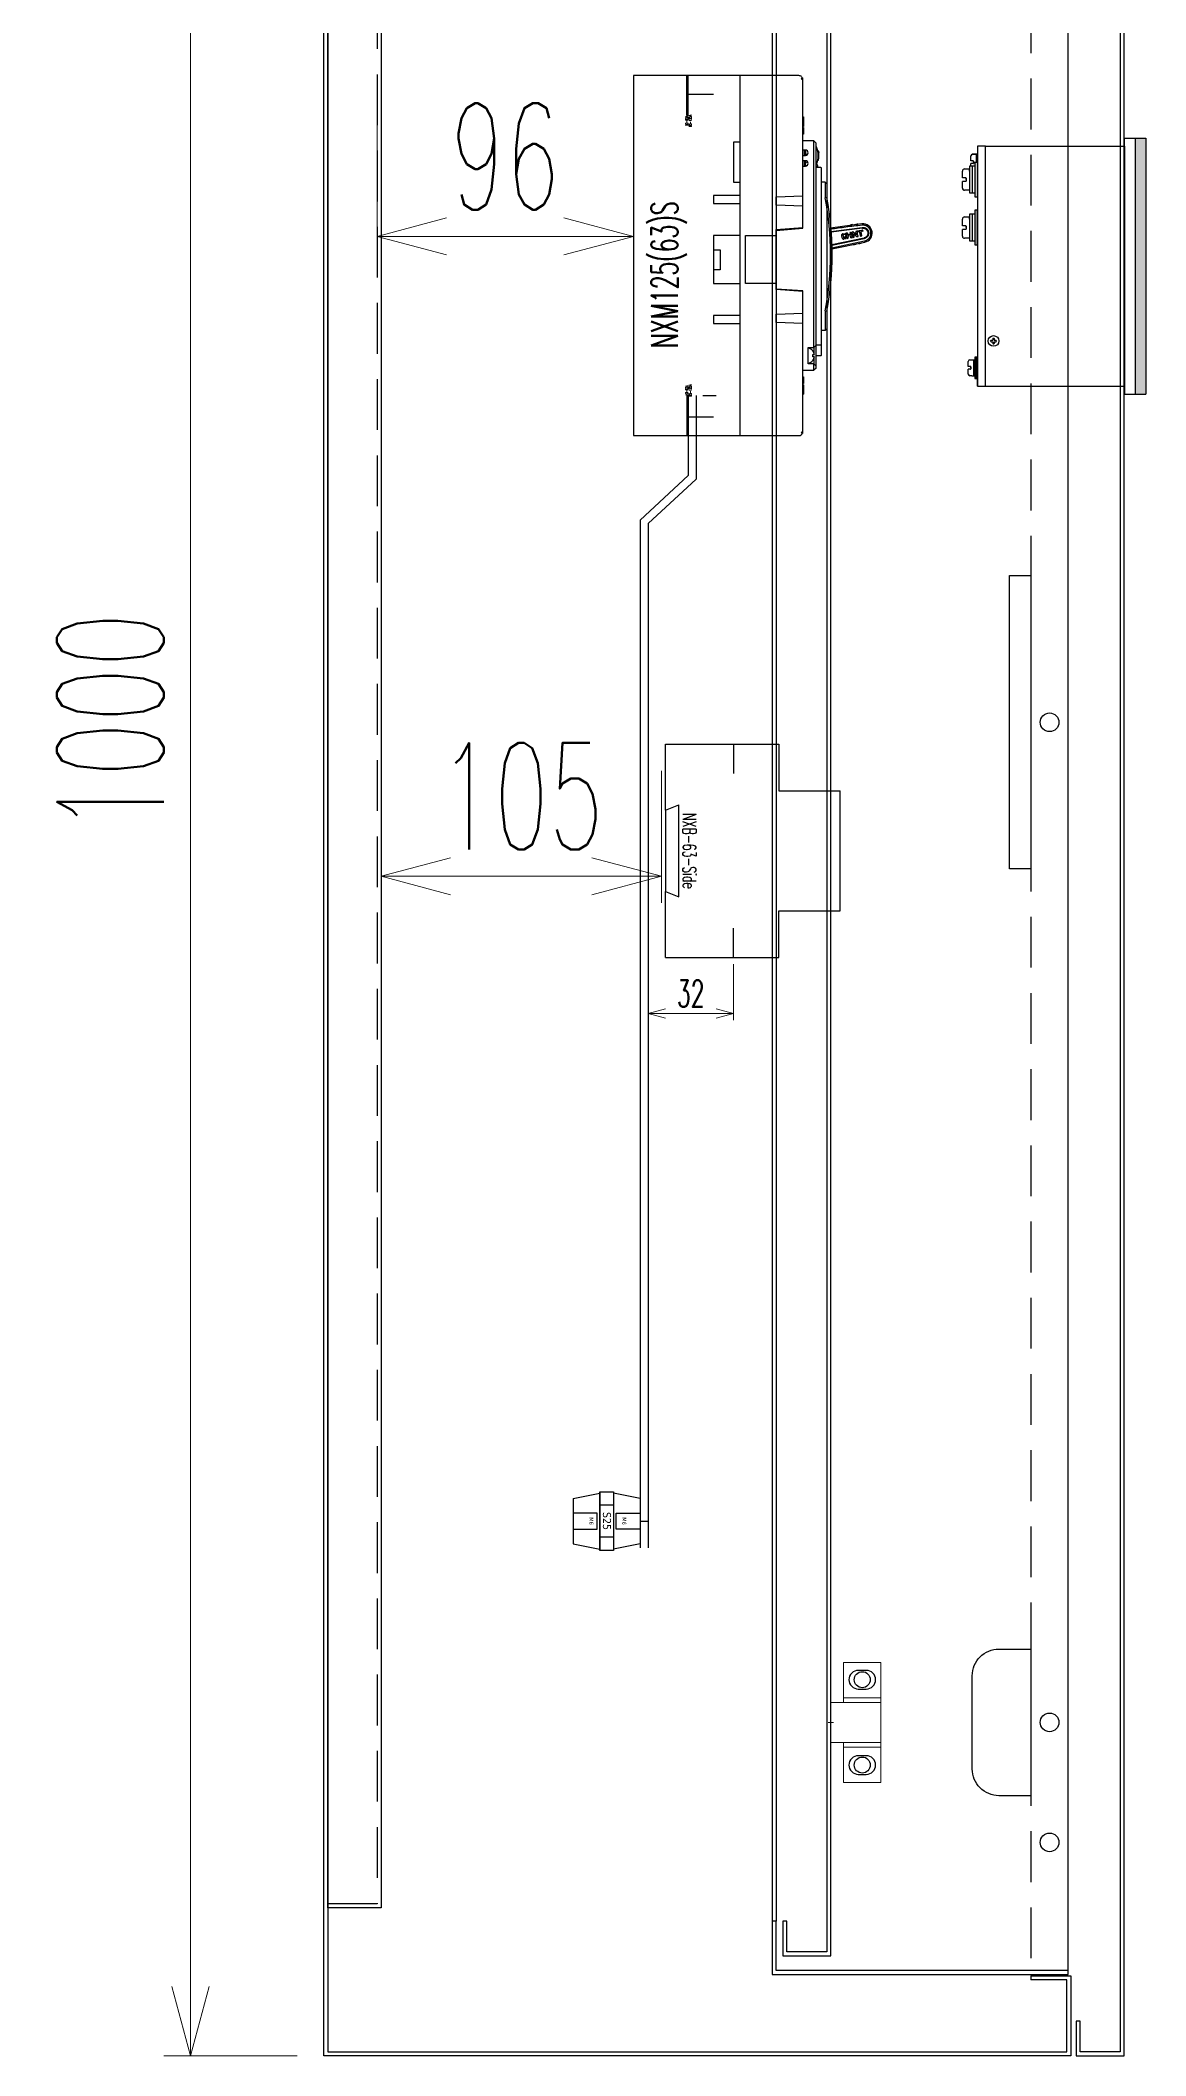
# Model space of a CAD drawing. Header units: millimetres. Extents: x 28713 to 59118, y -54378 to -19615.
# Drawn here: x 37664 to 38078, y -52388 to -51633 of the extents above; entities that cross this region are included whole.
import ezdxf
from ezdxf.enums import TextEntityAlignment as Align

# ---------------------------------------------------------------- set-up
doc = ezdxf.new("R2010")
doc.units = ezdxf.units.MM
doc.header["$LTSCALE"] = 3
doc.linetypes.add('ACAD_ISO04W100', pattern=[30, 24, -3, 0, -3])
doc.linetypes.add('HIDDEN', pattern=[9.525, 6.35, -3.175])
for name, color, linetype in [('@.VISIBLE', 7, 'Continuous'), ('centerline', 6, 'ACAD_ISO04W100'), ('equipments', 2, 'Continuous'), ('TEXT', 7, 'Continuous')]:
    doc.layers.add(name, color=color, linetype=linetype)
doc.styles.add('Ann_w01', font='romans.shx', dxfattribs={"width": 0.6, "bigfont": 'chineset.shx'})
doc.styles.get("Standard").update_dxf_attribs({"font": 'arial.ttf'})
doc.dimstyles.new('Dim 01_SC05', dxfattribs={"dimscale": 5, "dimtxt": 2, "dimasz": 1.3, "dimexe": 0.5, "dimexo": 0.5, "dimgap": 0.5, "dimtad": 1, "dimtoh": 1, "dimdec": 1, "dimzin": 12, "dimdsep": 46, "dimtxsty": 'Ann_w01', "dimblk": 'OPEN30', "dimcen": 1.5, "dimclrd": 6, "dimclre": 6, "dimclrt": 3, "dimadec": 1, "dimazin": 3, "dimtm": 1e-09, "dimtfac": 1, "dimtdec": 1, "dimtmove": 0, "dimatfit": 3, "dimldrblk": 'OPEN30', "dimfxl": 1, "dimtolj": 1, "dimlwd": 20, "dimlwe": 20, "dimarcsym": 0})
doc.dimstyles.new('Dim 01_SC20', dxfattribs={"dimscale": 20, "dimtxt": 2, "dimasz": 1.3, "dimexe": 0.5, "dimexo": 0.5, "dimgap": 0.5, "dimtad": 1, "dimdec": 1, "dimzin": 12, "dimdsep": 46, "dimtxsty": 'Ann_w01', "dimblk": 'OPEN30', "dimcen": 1.5, "dimclrd": 6, "dimclre": 6, "dimclrt": 3, "dimadec": 1, "dimazin": 3, "dimtm": 1e-09, "dimtfac": 1, "dimtdec": 1, "dimtix": 1, "dimtmove": 0, "dimatfit": 3, "dimldrblk": 'OPEN30', "dimfxl": 1, "dimtolj": 1, "dimlwd": 20, "dimlwe": 20, "dimarcsym": 0})

# ---------------------------------------------------------------- blocks, each defined once
blk = doc.blocks.new('_Open30')
at = {"color": 0, "linetype": 'ByBlock', "lineweight": -2}
for p, q in [((-1, 0.268), (0, 0)), ((0, 0), (-1, -0.268)), ((0, 0), (-1, 0))]:
    blk.add_line(p, q, dxfattribs=at)
blk = doc.blocks.new('*D26')
at = {"layer": '@.VISIBLE', "color": 6, "lineweight": 20, "transparency": 16777216}
for p, q in [((37760.26, -51388.43), (37710.26, -51388.43)), ((37720.26, -52362.43), (37720.26, -51414.43)), ((37760.26, -52388.43), (37710.26, -52388.43))]:
    blk.add_line(p, q, dxfattribs=at)
at = {"layer": 'Defpoints', "color": 0, "transparency": 16777216}
for p in [(37720.26, -51388.43), (37770.26, -51388.43), (37770.26, -52388.43)]:
    blk.add_point(p, dxfattribs=at)
at = {"layer": '@.VISIBLE', "color": 6, "lineweight": 20, "transparency": 16777216, "xscale": 26, "yscale": 26, "zscale": 26}
for p, rotation in [((37720.26, -51388.43), 90), ((37720.26, -52388.43), 270)]:
    blk.add_blockref('_Open30', p, dxfattribs=dict(at, rotation=rotation))
at = {"layer": '@.VISIBLE', "color": 3, "transparency": 16777216, "insert": (37690.26, -51888.43), "char_height": 40, "attachment_point": 5, "rotation": 90, "style": 'Ann_w01'}
blk.add_mtext('\\A1;1000', dxfattribs=at)
blk = doc.blocks.new('*D41')
at = {"color": 6, "lineweight": 20, "transparency": 16777216}
for p, q in [((37791.76, -51906.68), (37791.76, -51956.18)), ((37896.76, -51906.68), (37896.76, -51956.18)), ((37870.76, -51946.18), (37817.76, -51946.18))]:
    blk.add_line(p, q, dxfattribs=at)
at = {"layer": 'Defpoints', "color": 0, "transparency": 16777216}
for p in [(37791.76, -51896.68), (37896.76, -51896.68), (37791.76, -51946.18)]:
    blk.add_point(p, dxfattribs=at)
at = {"color": 6, "lineweight": 20, "transparency": 16777216, "xscale": 26, "yscale": 26, "zscale": 26, "rotation": 180}
blk.add_blockref('_Open30', (37791.76, -51946.18), dxfattribs=at)
at = {"color": 6, "lineweight": 20, "transparency": 16777216, "xscale": 26, "yscale": 26, "zscale": 26}
blk.add_blockref('_Open30', (37896.76, -51946.18), dxfattribs=at)
at = {"color": 3, "transparency": 16777216, "insert": (37844.26, -51916.18), "char_height": 40, "attachment_point": 5, "style": 'Ann_w01'}
blk.add_mtext('\\A1;105', dxfattribs=at)
blk = doc.blocks.new('*D42')
at = {"color": 6, "lineweight": 20, "transparency": 16777216}
for p, q in [((37790.26, -51656.18), (37790.26, -51716.21)), ((37886.26, -51656.18), (37886.26, -51716.21)), ((37860.26, -51706.21), (37816.26, -51706.21))]:
    blk.add_line(p, q, dxfattribs=at)
at = {"layer": 'Defpoints', "color": 0, "transparency": 16777216}
for p in [(37790.26, -51646.18), (37886.26, -51646.18), (37790.26, -51706.21)]:
    blk.add_point(p, dxfattribs=at)
at = {"color": 6, "lineweight": 20, "transparency": 16777216, "xscale": 26, "yscale": 26, "zscale": 26, "rotation": 180}
blk.add_blockref('_Open30', (37790.26, -51706.21), dxfattribs=at)
at = {"color": 6, "lineweight": 20, "transparency": 16777216, "xscale": 26, "yscale": 26, "zscale": 26}
blk.add_blockref('_Open30', (37886.26, -51706.21), dxfattribs=at)
at = {"color": 3, "transparency": 16777216, "insert": (37838.26, -51676.21), "char_height": 40, "attachment_point": 5, "style": 'Ann_w01'}
blk.add_mtext('\\A1;96', dxfattribs=at)
blk = doc.blocks.new('NXM-125(63)S Side')
at = {"color": 1}
for p, q in [((20, 60.5), (30, 60.5)), ((20, -60.5), (30, -60.5))]:
    blk.add_line(p, q, dxfattribs=at)
at = {"layer": 'equipments', "color": 1}
for p, q in [((20, 52.5), (20, 67.5)), ((20.5, 52.5), (20.5, 67.5)), ((20, -52.5), (20, -67.5)), ((20.5, -52.5), (20.5, -67.5))]:
    blk.add_line(p, q, dxfattribs=at)
at = {"layer": 'equipments'}
for p, q in [((40, -67.5), (40, 67.5)), ((63.5, 51.14), (63.8, 51.14)), ((63.5, 50.72), (63.8, 50.72)), ((63.5, 48.5), (63.8, 48.5)), ((64, 39.6), (64, 37.6)), ((64.5, 39.6), (64.5, 37.6)), ((64.5, 37.65), (65.38, 38.13)), ((69.4, 39.16), (69.48, 38.66)), ((69.53, 36.86), (69.53, 38.14)), ((64, 35.6), (64, 33.6)), ((64.5, 33.6), (64.5, 35.6)), ((64.5, 34), (64.84, 33.66)), ((69.08, 35.75), (69.3, 35.75)), ((71.9, 27.5), (70.5, 27.5)), ((71.9, 27.5), (71.9, 21.7)), ((72.5, 26.9), (71.9, 27.5)), ((60.5, 10.27), (60.5, 10.01)), ((85.65, 11.88), (73.9, 10.36)), ((78.51, 8.17), (79.5, 8.33)), ((78.63, 7.62), (78.78, 6.74)), ((79.42, 7.92), (78.76, 7.81)), ((79.6, 7.92), (79.63, 7.77)), ((79.63, 7.65), (79.63, 7.65)), ((80.2, 8.45), (80.31, 7.8)), ((80.38, 7.4), (81.36, 7.57)), ((81.17, 8.65), (81.24, 8.28)), ((81.22, 8.71), (81.59, 8.78)), ((81.46, 11.58), (81.33, 11.41)), ((81.33, 11.41), (81.34, 11.34)), ((82.01, 11.65), (81.46, 11.58)), ((81.79, 7.99), (81.98, 6.89)), ((82.18, 11.51), (82.01, 11.65)), ((82.19, 11.45), (82.18, 11.51)), ((82.73, 7), (82.53, 8.17)), ((83.37, 11.66), (83.37, 11.66)), ((83.59, 7.85), (83.42, 8.83)), ((83.5, 11.83), (84.06, 11.9)), ((83.8, 11.72), (83.78, 11.87)), ((84.22, 11.77), (84.06, 11.9)), ((84.11, 8.88), (84.06, 9.12)), ((84.86, 8.93), (84.19, 8.82)), ((84.22, 11.77), (84.22, 11.77)), ((84.23, 11.7), (84.22, 11.77)), ((86, 9.13), (85.35, 9.01)), ((89.02, 8.83), (89.47, 8.88)), ((74.37, 4.16), (86.48, 6.66)), ((86.53, 6.36), (74.38, 3.85)), ((74.41, 2.97), (86.65, 5.52)), ((74.42, 2.54), (86.71, 5.07)), ((78.27, 6.71), (78.13, 7.5)), ((78.26, 6.71), (78.13, 7.5)), ((78.89, 6.2), (78.9, 6.2)), ((79.33, 6.36), (78.9, 6.2)), ((78.97, 6.61), (79.62, 6.72)), ((79.29, 7.2), (79.63, 7.26)), ((79.63, 7.26), (79.63, 7.26)), ((79.73, 7.19), (79.77, 6.93)), ((80.38, 7.4), (80.45, 6.93)), ((82.66, 6.92), (82.32, 6.87)), ((82.32, 6.87), (82.32, 6.87)), ((82.48, 4.23), (82.5, 4.16)), ((82.5, 4.16), (82.67, 4.04)), ((83.22, 4.15), (82.67, 4.04)), ((83.22, 4.15), (83.34, 4.33)), ((83.34, 4.33), (83.33, 4.4)), ((84.51, 4.63), (84.52, 4.57)), ((84.52, 4.57), (84.7, 4.45)), ((85.25, 4.56), (84.7, 4.45)), ((85.25, 4.56), (85.36, 4.73)), ((85.36, 4.73), (85.35, 4.8)), ((86.48, 6.66), (86.53, 6.36)), ((71.9, -20.7), (71.9, -28)), ((70.5, -28), (71.9, -28)), ((71.9, -28), (72.5, -27.4)), ((67.28, -35.75), (67.26, -35.77)), ((67.26, -39.23), (67.28, -39.25)), ((67.7, -38.45), (67.7, -40.6)), ((68.5, -42.2), (67.7, -43)), ((63.5, -45.46), (63.8, -45.46)), ((63.5, -49.5), (63.8, -49.5))]:
    blk.add_line(p, q, dxfattribs=at)
for points in [[(53.5, 9.45), (63.5, 10.25), (63.5, 66, 0.414214), (62, 67.5), (0, 67.5), (0, -67.5), (62, -67.5, 0.414214), (63.5, -66), (63.5, -13.25), (53.5, -12.55)], [(63.5, 37.6), (64.5, 37.6, 1), (64.5, 39.6), (63.5, 39.6)], [(68.6, 34.13, 0.192245), (68.6, 40.87, 0.189916), (68.5, 40.98)], [(69.4, 35.83, 0.089419), (69.4, 39.17, 0.362886), (69.3, 39.25)], [(63.5, 33.6), (64.5, 33.6, 1), (64.5, 35.6), (63.5, 35.6)], [(65.4, 35), (65, 35, 0.414214), (64.5, 34.5)], [(68.58, -37.5), (70.3, -37.5, 0.414214), (70.5, -37.3), (70.5, 32.8, 0.414214), (70.3, 33), (68.5, 33)], [(68.5, -33.4), (70.3, -33.4, 0.414214), (70.5, -33.2)]]:
    blk.add_lwpolyline(points, format="xyb", dxfattribs=at)
for points in [[(63.5, 52.01), (63.8, 52.01), (63.8, 48.44), (63.5, 48.44)], [(63.5, 48), (63.8, 48), (63.8, 45.5), (63.5, 45.5)], [(40, 42.5), (37.5, 42.5), (37.5, 27.5), (40, 27.5)], [(68.5, -42.2), (68.5, 42.2), (67.7, 43), (63.5, 43)], [(68.5, -33.6), (67.7, -34.4), (67.7, 43)], [(72.5, 26.9), (72.5, 21.86), (72.49, 21.83), (72.5, 21.76), (71.9, 21.7)], [(40, 22.5), (30, 22.5), (30, 19.5), (40, 19.5)], [(63.5, 18.6), (53.5, 18.9), (53.5, 22.1), (63.5, 22.4)], [(63.5, -13.5), (53.5, -12.75), (53.5, 9.75), (63.5, 10.5)], [(74.02, 9.06), (85.8, 10.59), (85.85, 10.59)], [(85.89, 10.29), (85.83, 10.29), (74.09, 8.77)], [(81.36, 7.57), (81.49, 6.79), (81.49, 6.79), (81.36, 7.57)], [(83.5, 11.83), (83.37, 11.66), (83.38, 11.59)], [(40, 7.5), (30, 7.5), (30, -10.5), (40, -10.5)], [(30, 2.2), (32.5, 2.2), (32.5, -5.3), (30, -5.3)], [(53.5, -10.5), (42, -10.5), (42, 7.5), (53.5, 7.5)], [(40, -22.5), (30, -22.5), (30, -25.5), (40, -25.5)], [(63.5, -25.4), (53.5, -25.1), (53.5, -21.9), (63.5, -21.6)], [(71.9, -20.7), (72.5, -20.76), (72.5, -27.4)], [(67.7, -40.6), (65.5, -40.6), (65.5, -34.4), (67.7, -34.4), (67.7, -36.55)], [(63.5, -43), (67.7, -43), (67.7, -40.6), (68.5, -41.4)], [(63.5, -45.5), (63.8, -45.5), (63.8, -48), (63.5, -48)], [(63.8, -48.02), (63.8, -48.04), (63.5, -48.04)], [(63.5, -48.49), (63.8, -48.49), (63.8, -49.54), (63.5, -49.54)], [(63.8, -49.6), (63.8, -52), (63.5, -52)], [(63.8, -52.01), (63.8, -52.06), (63.5, -52.06)]]:
    blk.add_lwpolyline(points, dxfattribs=at)
for centre, radius, start, end in [((69.38, 38.65), 0.1, 0, 7.10314), ((68.42, 34.2), 0.2, 295.22281, 338.23588), ((69.3, 35.85), 0.1, 269.99999, 349.78051), ((69.38, 36.35), 0.1, 352.89685, 0), ((-39.5, 0.5), 113.4, 349.22311, 10.77688), ((-39.5, 0.5), 114, 349.25176, 10.7484), ((86.05, 8.46), 3.45, 280.91302, 96.72058), ((65.12, -37.5), 2.78, 39.16973, 82.22418), ((65.12, -37.5), 2.78, 277.77582, 320.83027)]:
    blk.add_arc(centre, radius, start, end, dxfattribs=at)
for points, knots in [([(63.02, 66.17), (63.08, 66.19), (63.19, 66.26), (63.31, 66.39), (63.37, 66.52), (63.37, 66.61), (63.36, 66.64), (63.36, 66.63), (63.32, 66.57), (63.24, 66.51), (63.1, 66.43), (62.99, 66.38), (62.93, 66.36)], [0, 0, 0, 0, 0.194132, 0.3696, 0.514403, 0.62658, 0.62658, 0.62658, 0.680004, 0.794665, 0.95862, 1.14983, 1.14983, 1.14983, 1.14983]), ([(64.5, 38.04), (64.67, 38.04), (64.83, 38.04), (65, 38.04), (65.06, 38.04), (65.2, 38.07), (65.31, 38.15), (65.35, 38.19), (65.4, 38.24), (65.43, 38.29), (65.46, 38.35)], [0, 0, 0, 0, 1, 1, 1, 1.194647, 1.390356, 1.390356, 1.390356, 1.576937, 1.576937, 1.576937, 1.576937]), ([(68.5, 40.73), (68.51, 40.71), (68.54, 40.6), (68.6, 40.39), (68.65, 40.21), (68.67, 40.11), (68.7, 40.01), (68.72, 39.9), (68.75, 39.8)], [0, 0, 0, 0, 0.083471, 0.3438557, 0.6460638, 0.6460638, 0.6460638, 0.9670049, 0.9670049, 0.9670049, 0.9670049]), ([(69.43, 38.13), (69.42, 38.23), (69.41, 38.37), (69.4, 38.51), (69.39, 38.55), (69.39, 38.58), (69.39, 38.61), (69.39, 38.64), (69.38, 38.64), (69.38, 38.65), (69.38, 38.65), (69.38, 38.67), (69.38, 38.68), (69.38, 38.69), (69.37, 38.77), (69.35, 38.91), (69.34, 39.05), (69.33, 39.1), (69.32, 39.14), (69.3, 39.17), (69.31, 39.25), (69.3, 39.25), (69.23, 39.25), (69.15, 39.25), (69.08, 39.25)], [0, 0, 0, 0, 0.291713, 0.422989, 0.422989, 0.422989, 1.422989, 1.422989, 1.422989, 2.422989, 2.422989, 2.422989, 3.422989, 3.422989, 3.422989, 3.659832, 3.84007, 3.84007, 3.84007, 3.950164, 3.987699, 3.987699, 3.987699, 4.987699, 4.987699, 4.987699, 4.987699]), ([(78.13, 7.5), (78.12, 7.54), (78.11, 7.6), (78.11, 7.7), (78.13, 7.79), (78.15, 7.87), (78.18, 7.91), (78.19, 7.93), (78.22, 7.97), (78.28, 8.04), (78.39, 8.13), (78.47, 8.16), (78.51, 8.17)], [0, 0, 0, 0, 0.1097229, 0.206355, 0.292729, 0.3712118, 0.4445468, 0.4445468, 0.4445468, 0.595198, 0.7317083, 0.8531323, 0.8531323, 0.8531323, 0.8531323]), ([(79.72, 7.61), (79.71, 7.61), (79.69, 7.61), (79.66, 7.63), (79.64, 7.64), (79.63, 7.65), (79.63, 7.67), (79.62, 7.71), (79.61, 7.75), (79.6, 7.8), (79.59, 7.84), (79.57, 7.87), (79.55, 7.89), (79.52, 7.91), (79.49, 7.92), (79.46, 7.92), (79.43, 7.92), (79.42, 7.92)], [0, 0, 0, 0, 0.0340053, 0.0689052, 0.104385, 0.104385, 0.104385, 0.1584015, 0.2079, 0.2529458, 0.2935001, 0.3295922, 0.3614135, 0.3908206, 0.4216465, 0.4567739, 0.4965092, 0.4965092, 0.4965092, 0.4965092]), ([(79.63, 7.65), (79.64, 7.65), (79.65, 7.64), (79.67, 7.62), (79.69, 7.61), (79.71, 7.61), (79.72, 7.61), (79.72, 7.61), (79.34, 7.63), (79.45, 7.65), (79.56, 7.67)], [0, 0, 0, 0, 0.024524, 0.04935, 0.075054, 0.089161, 0.104835, 0.104835, 0.104835, 1.104835, 1.104835, 1.104835, 1.104835]), ([(79.76, 8.46), (79.75, 8.46), (79.73, 8.46), (79.71, 8.44), (79.7, 8.41), (79.7, 8.39), (79.7, 8.38), (79.81, 7.77), (79.91, 7.16), (80.01, 6.55), (80.02, 6.54), (80.02, 6.53), (80.03, 6.52), (80.04, 6.5), (80.05, 6.49), (80.08, 6.49), (80.11, 6.49), (80.12, 6.49), (80.22, 6.51), (80.33, 6.53), (80.44, 6.55)], [0, 0, 0, 0, 0.030857, 0.058543, 0.086225, 0.117072, 0.117072, 0.117072, 1.117072, 1.117072, 1.117072, 1.136137, 1.152698, 1.167807, 1.182559, 1.214296, 1.252162, 1.252162, 1.252162, 2.252162, 2.252162, 2.252162, 2.252162]), ([(80.2, 8.45), (80.19, 8.46), (80.19, 8.48), (80.17, 8.5), (80.15, 8.51), (80.14, 8.52), (80.13, 8.52), (80.12, 8.53), (80.12, 8.52), (80, 8.5), (79.88, 8.48), (79.76, 8.46)], [0, 0, 0, 0, 0.028837, 0.059792, 0.074828, 0.088866, 0.101572, 0.112993, 0.112993, 0.112993, 1.112993, 1.112993, 1.112993, 1.112993]), ([(81.79, 7.99), (81.79, 8), (81.79, 8), (81.78, 8.02), (81.77, 8.03), (81.75, 8.04), (81.74, 8.04), (81.73, 8.04), (81.73, 8.04), (81.25, 7.96), (80.78, 7.88), (80.31, 7.8)], [0, 0, 0, 0, 0.00889, 0.019018, 0.041733, 0.064451, 0.07458, 0.083472, 0.083472, 0.083472, 1.083472, 1.083472, 1.083472, 1.083472]), ([(81.24, 8.28), (81.24, 8.27), (81.24, 8.26), (81.26, 8.23), (81.29, 8.22), (81.31, 8.22), (81.32, 8.22), (81.43, 8.24), (81.55, 8.26), (81.66, 8.28)], [0, 0, 0, 0, 0.030842, 0.058521, 0.086204, 0.117057, 0.117057, 0.117057, 1.117057, 1.117057, 1.117057, 1.117057]), ([(82.18, 11.51), (82.18, 11.52), (82.16, 11.51), (82.15, 11.51), (82.13, 11.5), (82.07, 11.51), (81.96, 11.49), (81.83, 11.47), (81.68, 11.45), (81.57, 11.44), (81.5, 11.43), (81.48, 11.43), (81.46, 11.43), (81.42, 11.42), (81.38, 11.4), (81.33, 11.42), (81.33, 11.41)], [0, 0, 0, 0, 0.0256909, 0.0256909, 0.0256909, 0.099698, 0.2133237, 0.3528747, 0.5016561, 0.6417916, 0.7098676, 0.7098676, 0.7098676, 0.7566372, 0.833053, 0.8595513, 0.8595513, 0.8595513, 0.8595513]), ([(81.66, 8.28), (81.67, 8.28), (81.7, 8.3), (81.73, 8.33), (81.73, 8.36), (81.73, 8.38), (81.71, 8.49), (81.69, 8.6), (81.67, 8.71)], [0, 0, 0, 0, 0.043131, 0.086009, 0.129426, 0.129426, 0.129426, 1.129426, 1.129426, 1.129426, 1.129426]), ([(81.99, 8.84), (81.97, 8.84), (81.94, 8.83), (81.92, 8.79), (81.91, 8.76), (81.92, 8.75), (82.02, 8.14), (82.12, 7.54), (82.23, 6.94), (82.23, 6.92), (82.24, 6.89), (82.28, 6.87), (82.31, 6.86), (82.32, 6.87)], [0, 0, 0, 0, 0.04313, 0.086013, 0.129475, 0.129475, 0.129475, 1.129475, 1.129475, 1.129475, 1.172607, 1.21549, 1.258607, 1.258607, 1.258607, 1.258607]), ([(82.23, 6.94), (82.22, 6.93), (82.22, 6.93), (82.22, 6.93), (82.19, 7.14), (82.12, 7.54), (82.02, 8.14), (81.95, 8.55), (81.91, 8.75), (81.92, 8.75), (81.92, 8.75), (81.92, 8.75)], [0, 0, 0, 0, 1, 1, 1, 1.612609, 2.225941, 2.838475, 2.838475, 2.838475, 3.838475, 3.838475, 3.838475, 3.838475]), ([(83.59, 7.85), (83.58, 7.85), (83.57, 7.86), (83.55, 7.88), (83.51, 7.91), (83.46, 7.95), (83.38, 8.02), (83.24, 8.14), (83.09, 8.27), (82.98, 8.37), (82.94, 8.4), (82.91, 8.43), (82.86, 8.47), (82.78, 8.54), (82.69, 8.61), (82.64, 8.66), (82.62, 8.68), (82.59, 8.71), (82.54, 8.76), (82.47, 8.81), (82.4, 8.85), (82.34, 8.88), (82.29, 8.89), (82.26, 8.89), (82.24, 8.89), (82.15, 8.87), (82.07, 8.86), (81.98, 8.84)], [0, 0, 0, 0, 0.016984, 0.047114, 0.088673, 0.139885, 0.264089, 0.405351, 0.681439, 0.852895, 0.852895, 0.852895, 0.959753, 1.067242, 1.17424, 1.279688, 1.279688, 1.279688, 1.377586, 1.496943, 1.557583, 1.615687, 1.669806, 1.720053, 1.720053, 1.720053, 2.720053, 2.720053, 2.720053, 2.720053]), ([(83.19, 7.6), (83.22, 7.58), (83.28, 7.53), (83.36, 7.46), (83.44, 7.39), (83.49, 7.34), (83.52, 7.32), (83.55, 7.29), (83.6, 7.24), (83.68, 7.19), (83.75, 7.16), (83.8, 7.14), (83.87, 7.13), (83.91, 7.14), (83.93, 7.14), (84, 7.15), (84.07, 7.16), (84.13, 7.18)], [0, 0, 0, 0, 0.107364, 0.21759, 0.327276, 0.433085, 0.433085, 0.433085, 0.541781, 0.65389, 0.71109, 0.770037, 0.832417, 0.900574, 0.900574, 0.900574, 1.900574, 1.900574, 1.900574, 1.900574]), ([(84.22, 11.77), (84.22, 11.78), (84.21, 11.77), (84.2, 11.77), (84.18, 11.76), (84.13, 11.76), (84.04, 11.74), (83.92, 11.73), (83.84, 11.72), (83.8, 11.72), (83.75, 11.71), (83.67, 11.7), (83.56, 11.68), (83.46, 11.68), (83.41, 11.66), (83.37, 11.67), (83.37, 11.66)], [0, 0, 0, 0, 0.0209341, 0.0209341, 0.0209341, 0.0819588, 0.1770055, 0.296874, 0.4297576, 0.4297576, 0.4297576, 0.5623648, 0.6822932, 0.7773993, 0.8384916, 0.8595148, 0.8595148, 0.8595148, 0.8595148]), ([(83.89, 9.09), (83.89, 9.1), (83.89, 9.11), (83.88, 9.12), (83.86, 9.14), (83.83, 9.15), (83.81, 9.15), (83.8, 9.15), (83.68, 9.13), (83.57, 9.11), (83.46, 9.09)], [0, 0, 0, 0, 0.012236, 0.025851, 0.05629, 0.088497, 0.11994, 0.11994, 0.11994, 1.11994, 1.11994, 1.11994, 1.11994]), ([(84.13, 7.18), (84.14, 7.18), (84.16, 7.19), (84.19, 7.21), (84.2, 7.23), (84.2, 7.25), (84.2, 7.26), (84.2, 7.26), (84.1, 7.87), (83.99, 8.48), (83.89, 9.09)], [0, 0, 0, 0, 0.031442, 0.063649, 0.094094, 0.107713, 0.119956, 0.119956, 0.119956, 1.119956, 1.119956, 1.119956, 1.119956]), ([(85.94, 9.52), (85.33, 9.41), (84.73, 9.31), (84.12, 9.21), (84.11, 9.21), (84.09, 9.2), (84.07, 9.18), (84.06, 9.15), (84.06, 9.13), (84.06, 9.12)], [0, 0, 0, 0, 1, 1, 1, 1.030844, 1.058524, 1.086205, 1.117051, 1.117051, 1.117051, 1.117051]), ([(84.86, 8.93), (84.94, 8.43), (85.03, 7.92), (85.11, 7.42), (85.11, 7.41), (85.12, 7.39), (85.14, 7.37), (85.17, 7.36), (85.19, 7.36), (85.2, 7.36), (85.31, 7.38), (85.42, 7.4), (85.54, 7.42)], [0, 0, 0, 0, 1, 1, 1, 1.030858, 1.058541, 1.086222, 1.117075, 1.117075, 1.117075, 2.117075, 2.117075, 2.117075, 2.117075]), ([(85.53, 7.42), (85.55, 7.42), (85.58, 7.43), (85.6, 7.47), (85.61, 7.5), (85.6, 7.51), (85.52, 8.01), (85.43, 8.51), (85.35, 9.01)], [0, 0, 0, 0, 0.04313, 0.086013, 0.12944, 0.12944, 0.12944, 1.12944, 1.12944, 1.12944, 1.12944]), ([(86.65, 5.52), (86.76, 5.55), (86.97, 5.61), (87.27, 5.72), (87.55, 5.86), (87.81, 6.03), (88.05, 6.23), (88.28, 6.45), (88.48, 6.69), (88.65, 6.95), (88.79, 7.24), (88.91, 7.54), (88.99, 7.85), (89.04, 8.17), (89.05, 8.5), (89.04, 8.72), (89.02, 8.83), (89.02, 8.86), (89.01, 8.92), (88.99, 9.02), (88.97, 9.12), (88.95, 9.24), (88.91, 9.37), (88.86, 9.51), (88.8, 9.66), (88.72, 9.82), (88.62, 10), (88.5, 10.19), (88.34, 10.39), (88.14, 10.6), (87.9, 10.81), (87.63, 11), (87.35, 11.15), (87.07, 11.27), (86.8, 11.36), (86.53, 11.42), (86.26, 11.45), (85.99, 11.46), (85.8, 11.44), (85.71, 11.42)], [0, 0, 0, 0, 0.330242, 0.646046, 0.958121, 1.269696, 1.582237, 1.894586, 2.207074, 2.521191, 2.840275, 3.164383, 3.487757, 3.810192, 4.134061, 4.462139, 4.462139, 4.462139, 4.553122, 4.651974, 4.760708, 4.880254, 5.012201, 5.158351, 5.320634, 5.501265, 5.703032, 5.928889, 6.183867, 6.472943, 6.794518, 7.13062, 7.456965, 7.757767, 8.037986, 8.308736, 8.5768, 8.850356, 9.134774, 9.134774, 9.134774, 9.134774]), ([(85.85, 10.59), (86, 10.61), (86.31, 10.61), (86.76, 10.51), (87.18, 10.31), (87.55, 10.03), (87.85, 9.68), (88.06, 9.26), (88.15, 8.96), (88.17, 8.8), (88.2, 8.65), (88.21, 8.34), (88.13, 7.88), (87.96, 7.45), (87.7, 7.06), (87.36, 6.74), (86.97, 6.5), (86.68, 6.4), (86.53, 6.36)], [0, 0, 0, 0, 0.463783, 0.923088, 1.379288, 1.835293, 2.294392, 2.759946, 3.233728, 3.233728, 3.233728, 3.694076, 4.156217, 4.618303, 5.08048, 5.542783, 6.004687, 6.463806, 6.463806, 6.463806, 6.463806]), ([(85.89, 10.29), (86.03, 10.31), (86.29, 10.31), (86.68, 10.22), (87.02, 10.07), (87.33, 9.84), (87.58, 9.54), (87.78, 9.17), (87.85, 8.9), (87.87, 8.75), (87.9, 8.6), (87.91, 8.28), (87.82, 7.83), (87.62, 7.42), (87.32, 7.07), (86.93, 6.81), (86.63, 6.7), (86.48, 6.66)], [0, 0, 0, 0, 0.407858, 0.793861, 1.168363, 1.542706, 1.928144, 2.335543, 2.775399, 2.775399, 2.775399, 3.249285, 3.704505, 4.15107, 4.599988, 5.061993, 5.547015, 5.547015, 5.547015, 5.547015]), ([(86.07, 9.24), (86.06, 9.3), (86.05, 9.37), (86.04, 9.43), (86.03, 9.44), (86.03, 9.47), (86.01, 9.5), (85.98, 9.52), (85.96, 9.52), (85.94, 9.52), (85.94, 9.52)], [0, 0, 0, 0, 1, 1, 1, 1.040509, 1.07618, 1.109807, 1.127818, 1.147776, 1.147776, 1.147776, 1.147776]), ([(86, 9.13), (86.01, 9.13), (86.02, 9.13), (86.04, 9.14), (86.06, 9.16), (86.07, 9.19), (86.07, 9.21), (86.07, 9.21), (86.07, 9.22), (86.07, 9.23), (86.07, 9.24)], [0, 0, 0, 0, 0.0199583, 0.0379702, 0.0715947, 0.107262, 0.1216304, 0.1216304, 0.1216304, 0.147851, 0.147851, 0.147851, 0.147851]), ([(81.49, 6.79), (81.49, 6.79), (81.5, 6.78), (81.51, 6.76), (81.53, 6.74), (81.56, 6.74), (81.58, 6.74), (81.59, 6.74), (81.7, 6.76), (81.81, 6.78), (81.91, 6.8)], [0, 0, 0, 0, 0.016897, 0.031897, 0.058763, 0.087588, 0.124693, 0.124693, 0.124693, 1.124693, 1.124693, 1.124693, 1.124693]), ([(62.93, -66.36), (62.99, -66.38), (63.1, -66.43), (63.24, -66.51), (63.32, -66.57), (63.36, -66.63), (63.36, -66.64), (63.37, -66.61), (63.37, -66.52), (63.31, -66.39), (63.19, -66.26), (63.08, -66.19), (63.02, -66.17)], [0, 0, 0, 0, 0.19121, 0.355164, 0.469825, 0.52325, 0.52325, 0.52325, 0.635426, 0.78023, 0.955698, 1.14983, 1.14983, 1.14983, 1.14983])]:
    blk.add_open_spline(points, degree=3, knots=knots, dxfattribs=at)
for points, weights, knots in [([(68.58, 33), (68.58, 33.07), (68.58, 33.2), (68.56, 33.33), (68.56, 33.4), (68.75, 33.4), (68.95, 33.4), (69.14, 33.4), (69.08, 33.79), (68.95, 34.15), (68.74, 34.48)], [1, 1, 1, 1, 1, 1, 1, 1, 0.985063940021, 0.985063940021, 1], [0, 0, 0, 0, 0.201401, 0.40079, 0.40079, 0.40079, 1.40079, 1.40079, 1.40079, 1.824944, 1.824944, 1.824944, 1.824944]), ([(67.26, -39.23), (67.57, -38.85), (67.77, -38.39), (67.84, -37.9), (67.65, -37.9), (67.45, -37.9), (67.26, -37.9), (67.26, -37.83), (67.28, -37.7), (67.28, -37.57), (67.28, -37.5), (67.28, -37.43), (67.28, -37.3), (67.26, -37.17), (67.26, -37.1), (67.45, -37.1), (67.65, -37.1), (67.84, -37.1), (67.77, -36.61), (67.57, -36.15), (67.26, -35.77)], [1, 0.976196696816, 0.976196696816, 1, 1, 1, 1, 1, 1, 1, 1, 1, 1, 1, 1, 1, 1, 1, 0.976196696816, 0.976196696816, 1], [0, 0, 0, 0, 0.536056, 0.536056, 0.536056, 1.536056, 1.536056, 1.536056, 1.735445, 1.936846, 1.936846, 1.936846, 2.138247, 2.337636, 2.337636, 2.337636, 3.337636, 3.337636, 3.337636, 3.873692, 3.873692, 3.873692, 3.873692])]:
    blk.add_rational_spline(points, weights, degree=3, knots=knots, dxfattribs=at)
for points, start_tangent, end_tangent in [([(85.71, 11.43), (79.63, 10.68), (73.94, 9.93)], (-0.992555, -0.121799), (-0.992526, -0.122035)), ([(78.19, 7.93), (78.15, 7.84), (78.12, 7.74), (78.12, 7.63), (78.13, 7.5)], (-0.567604, -0.823302), (0.163653, -0.986518)), ([(78.51, 8.17), (78.41, 8.13), (78.32, 8.07), (78.25, 8), (78.19, 7.93)], (-0.984896, -0.173144), (-0.568238, -0.822864)), ([(78.63, 7.62), (78.63, 7.69), (78.66, 7.74), (78.7, 7.78), (78.76, 7.81)], (-0.18483, 0.98277), (0.986312, 0.164888)), ([(79.6, 7.92), (79.53, 8.11), (79.39, 8.25), (79.7, 8.33), (79.5, 8.33)], (-0.164327, 0.986406), (-0.985647, -0.168818)), ([(79.42, 7.92), (79.47, 7.92), (79.52, 7.91), (79.55, 7.89), (79.58, 7.86), (79.6, 7.81), (79.61, 7.77), (79.62, 7.71), (79.63, 7.65)], (0.984821, 0.173573), (0.171521, -0.98518)), ([(79.56, 7.67), (79.6, 7.69), (79.62, 7.72), (79.63, 7.77)], (0.985519, 0.169568), (-0.165033, 0.986288)), ([(81.22, 8.71), (81.21, 8.71), (81.2, 8.7), (81.19, 8.69), (81.18, 8.67), (81.17, 8.66), (81.17, 8.65)], (-0.982299, -0.187321), (0.149237, -0.988801)), ([(81.67, 8.71), (81.66, 8.73), (81.64, 8.76), (81.63, 8.77), (81.62, 8.77), (81.6, 8.78), (81.59, 8.78)], (-0.204325, 0.978903), (-0.987732, -0.156157)), ([(81.91, 8.75), (81.92, 8.79), (81.94, 8.82), (81.98, 8.84)], (-0.167254, 0.985914), (0.985073, 0.172135)), ([(82.53, 8.17), (82.54, 8.16), (82.55, 8.15), (82.59, 8.12), (82.64, 8.08), (82.69, 8.04), (82.8, 7.95), (82.86, 7.89)], (0.872434, -0.488732), (0.73696, -0.675937)), ([(82.86, 7.89), (82.94, 7.82), (83.02, 7.74), (83.11, 7.67), (83.19, 7.6)], (0.725481, -0.688242), (0.764365, -0.644784)), ([(83.46, 9.1), (83.42, 9.08), (83.4, 9.06), (83.39, 9.02), (83.39, 8.98), (83.4, 8.93), (83.41, 8.89), (83.42, 8.83)], (-0.985761, -0.168153), (0.16887, -0.985638)), ([(83.46, 9.09), (83.44, 9.09), (83.43, 9.08), (83.41, 9.06), (83.4, 9.03), (83.39, 9), (83.4, 8.96), (83.4, 8.92), (83.41, 8.88), (83.42, 8.83)], (-0.985089, -0.172043), (0.170165, -0.985416)), ([(84.06, 9.12), (84.06, 9.16), (84.09, 9.19), (84.12, 9.21)], (-0.169087, 0.985601), (0.985748, 0.168229)), ([(84.19, 8.82), (84.15, 8.82), (84.12, 8.84), (84.1, 8.88)], (-0.985747, -0.168233), (-0.168903, 0.985633)), ([(84.11, 8.88), (84.12, 8.85), (84.13, 8.83), (84.16, 8.82), (84.19, 8.82)], (0.137818, -0.990458), (0.980109, 0.198461)), ([(85.11, 7.42), (85.03, 7.92), (84.94, 8.43), (84.85, 8.93)], (-0.167462, 0.985879), (-0.168764, 0.985656)), ([(78.27, 6.71), (78.3, 6.58), (78.34, 6.47), (78.47, 6.3), (78.56, 6.24), (78.66, 6.2), (78.77, 6.19), (78.89, 6.2)], (0.172016, -0.985094), (0.987182, 0.159598)), ([(78.97, 6.61), (78.9, 6.61), (78.84, 6.64), (78.8, 6.68), (78.78, 6.74)], (-0.985179, -0.171531), (-0.151584, 0.988444)), ([(79.29, 7.2), (79.28, 7.2), (79.26, 7.19), (79.74, 7.18), (79.73, 7.15), (79.73, 7.12), (79.73, 7.09), (79.73, 7.05), (79.75, 6.97), (79.26, 6.89), (79.25, 6.85), (79.75, 6.82), (79.73, 6.78), (79.71, 6.76), (79.67, 6.74), (79.62, 6.72)], (-0.984962, -0.172769), (-0.985806, -0.167891)), ([(79.33, 6.36), (79.52, 6.43), (79.67, 6.56), (79.76, 6.74), (79.77, 6.93)], (0.984901, 0.173118), (-0.166191, 0.986094)), ([(79.73, 7.19), (79.71, 7.23), (79.67, 7.26), (79.63, 7.26)], (-0.169551, 0.985521), (-0.987652, -0.156661)), ([(80.44, 6.55), (80.46, 6.55), (80.47, 6.56), (80.49, 6.58), (80.49, 6.6), (80.5, 6.64), (80.5, 6.7), (80.49, 6.76), (80.48, 6.82), (80.46, 6.88), (80.45, 6.93)], (0.988813, 0.149158), (-0.176714, 0.984262)), ([(81.59, 6.74), (81.56, 6.74), (81.53, 6.75), (81.5, 6.76), (81.49, 6.79)], (-0.985752, -0.168205), (-0.38692, 0.922113)), ([(81.91, 6.8), (81.95, 6.81), (81.97, 6.85), (81.98, 6.89)], (0.985675, 0.168658), (-0.164089, 0.986446)), ([(82.32, 6.87), (82.28, 6.87), (82.24, 6.9), (82.22, 6.93)], (-0.987538, -0.157379), (-0.173142, 0.984897)), ([(82.5, 4.16), (82.52, 4.17), (82.6, 4.18), (82.71, 4.2), (82.85, 4.23), (82.99, 4.26), (83.13, 4.29), (83.24, 4.31), (83.32, 4.33), (83.34, 4.33)], (0.290792, -0.956786), (-0.102376, 0.994746)), ([(82.66, 6.92), (82.68, 6.93), (82.69, 6.94), (82.71, 6.95), (82.72, 6.98), (82.73, 7)], (0.985484, 0.169766), (0.42374, 0.905784)), ([(84.52, 4.57), (84.54, 4.57), (84.62, 4.58), (84.73, 4.61), (84.87, 4.63), (85.01, 4.66), (85.15, 4.69), (85.26, 4.71), (85.34, 4.73), (85.36, 4.73)], (0.290792, -0.956786), (-0.102376, 0.994746)), ([(85.2, 7.36), (85.16, 7.36), (85.13, 7.38), (85.11, 7.42)], (-0.985752, -0.168205), (-0.16741, 0.985887))]:
    blk.add_spline(points, degree=3, dxfattribs=dict(at, start_tangent=start_tangent, end_tangent=end_tangent))
at = {"layer": 'TEXT', "attachment_point": 5, "rotation": 90, "style": 'Ann_w01'}
for s, insert, char_height in [('\\A1;10-63A', (20, 50.55), 1), ('\\A1;65-125A', (21.34, 50.55), 1), ('\\A1;NXM125(63)S', (13.36, -7.19), 10), ('\\A1;10-63A', (20, -50.55), 1), ('\\A1;65-125A', (21.34, -50.55), 1)]:
    blk.add_mtext(s, dxfattribs=dict(at, insert=insert, char_height=char_height))
blk = doc.blocks.new('A$C3fc25bed')
h = blk.add_hatch(color=250)
h.set_gradient(color1=(51, 51, 51), one_color=1, tint=1, name='CURVED')
h.paths.add_polyline_path([(64.67, 0), (68.67, 0), (68.67, 96), (64.67, 96)])
h = blk.add_hatch(color=250)
h.set_gradient(color1=(51, 51, 51), one_color=1, tint=1)
h.paths.add_polyline_path([(4.67, 74.01), (5.67, 74.01), (5.67, 87.01), (4.67, 87.01), (4.67, 85.51)])
h = blk.add_hatch(color=250)
h.set_gradient(color1=(51, 51, 51), one_color=1, tint=1)
h.paths.add_polyline_path([(5.67, 90), (5.17, 90), (5.17, 87), (5.67, 87)])
h = blk.add_hatch(color=250)
h.set_gradient(color1=(51, 51, 51), one_color=1, tint=1)
h.paths.add_polyline_path([(4.67, 56), (5.67, 56), (5.67, 69), (4.67, 69), (4.67, 67.5)])
h = blk.add_hatch(color=250)
h.set_gradient(color1=(51, 51, 51), one_color=1, tint=1)
h.paths.add_polyline_path([(5.67, 13.96), (4.67, 13.96), (4.67, 5.96), (5.67, 5.96), (5.67, 6)])
for p, q in [((5.67, 93), (5.67, 3)), ((5.67, 93), (5.67, 42)), ((8.67, 93), (5.67, 93)), ((5.67, 93), (5.67, 87)), ((5.67, 93), (5.67, 69)), ((5.67, 93), (5.67, 3)), ((5.67, 93), (5.67, 90)), ((8.67, 3), (8.67, 93)), ((8.67, 93), (60.67, 93)), ((60.67, 93), (60.67, 96)), ((60.67, 93), (60.67, 96)), ((60.67, 96), (68.67, 96)), ((60.67, 93), (60.67, 3)), ((64.67, 96), (64.67, 0)), ((68.67, 96), (68.67, 0)), ((0, 81.17), (0, 83.71)), ((0.8, 84.51), (2.67, 84.51)), ((3.67, 85.51), (2.67, 85.51)), ((2.67, 85.51), (2.67, 75.51)), ((2.67, 85.51), (2.67, 84.51)), ((2.67, 85.51), (2.67, 84.26)), ((2.67, 83.71), (2.67, 84.51)), ((2.67, 83.71), (2.67, 84.51)), ((2.67, 84.26), (2.67, 83.76)), ((2.67, 83.71), (2.67, 76.51)), ((3.17, 87.5), (3.17, 89.4)), ((4.07, 87.5), (3.17, 87.5)), ((3.17, 85.51), (3.17, 86.5)), ((4.07, 86.5), (3.17, 86.5)), ((4.67, 85.51), (3.67, 85.51)), ((3.67, 85.51), (3.67, 75.51)), ((5.67, 90), (3.71, 90)), ((3.77, 90), (5.67, 90)), ((4.17, 87), (4.17, 87.4)), ((4.17, 87), (4.17, 87.4)), ((4.17, 87.4), (4.17, 87.1)), ((4.17, 87), (4.17, 86.6)), ((4.67, 87.01), (4.67, 74.01)), ((4.67, 87), (5.67, 87)), ((5.17, 90), (5.17, 87)), ((1.2, 81.17), (0, 81.17)), ((0, 77.31), (0, 79.84)), ((1.2, 79.84), (0, 79.84)), ((2.67, 76.51), (0.8, 76.51)), ((1.33, 80.51), (1.33, 81.04)), ((1.33, 80.51), (1.33, 81.04)), ((1.33, 81.04), (1.33, 80.64)), ((1.33, 80.51), (1.33, 79.97)), ((2.67, 75.51), (3.67, 75.51)), ((3.67, 75.51), (4.67, 75.51)), ((4.67, 74.01), (5.67, 74.01)), ((4.67, 69), (4.67, 56)), ((5.67, 69), (4.67, 69)), ((5.67, 56), (5.67, 69)), ((0, 63.17), (0, 65.7)), ((1.2, 63.17), (0, 63.17)), ((0, 59.3), (0, 61.83)), ((1.2, 61.83), (0, 61.83)), ((0.8, 66.5), (2.67, 66.5)), ((1.33, 62.5), (1.33, 63.03)), ((1.33, 62.5), (1.33, 63.03)), ((1.33, 63.03), (1.33, 62.63)), ((1.33, 62.5), (1.33, 61.97)), ((3.67, 67.5), (2.67, 67.5)), ((2.67, 67.5), (2.67, 57.5)), ((2.67, 67.5), (2.67, 66.5)), ((2.67, 67.5), (2.67, 66.25)), ((2.67, 65.7), (2.67, 66.5)), ((2.67, 65.7), (2.67, 66.5)), ((2.67, 66.25), (2.67, 65.75)), ((2.67, 65.7), (2.67, 58.5)), ((4.67, 67.5), (3.67, 67.5)), ((3.67, 67.5), (3.67, 57.5)), ((2.67, 58.5), (0.8, 58.5)), ((2.67, 57.5), (3.67, 57.5)), ((3.67, 57.5), (4.67, 57.5)), ((4.67, 56), (5.67, 56)), ((10.71, 20.29), (11.37, 20.29)), ((10.71, 19.71), (11.37, 19.71)), ((11.37, 20.95), (11.37, 20.29)), ((11.37, 19.71), (11.37, 19.05)), ((11.94, 20.95), (11.94, 20.29)), ((11.94, 20.29), (12.6, 20.29)), ((11.94, 19.71), (11.94, 19.05)), ((11.94, 19.71), (12.6, 19.71)), ((2.17, 10.46), (2.17, 12.36)), ((3.07, 10.46), (2.17, 10.46)), ((2.17, 7.56), (2.17, 9.46)), ((3.07, 9.46), (2.17, 9.46)), ((2.77, 12.96), (4.67, 12.96)), ((3.17, 9.96), (3.17, 10.36)), ((3.17, 9.96), (3.17, 10.36)), ((3.17, 10.36), (3.17, 10.06)), ((3.17, 9.96), (3.17, 9.56)), ((4.17, 12.96), (4.17, 6.96)), ((5.67, 13.96), (4.67, 13.96)), ((4.67, 13.96), (4.67, 5.96)), ((4.67, 12.36), (4.67, 7.56)), ((3.57, 6.96), (2.77, 6.96)), ((3.57, 6.96), (4.67, 6.96)), ((4.67, 5.96), (5.67, 5.96)), ((5.67, 3), (5.67, 6)), ((5.67, 3), (60.67, 3)), ((60.67, 3), (60.67, 0)), ((60.67, 0), (68.67, 0))]:
    blk.add_line(p, q)
blk.add_circle((11.66, 20), 2)
for centre, radius, start, end in [((0.8, 83.71), 0.8, 90, 180), ((3.77, 89.4), 0.6, 90, 180), ((4.07, 87.4), 0.1, 0, 90), ((4.07, 86.6), 0.1, 270, 0), ((0.8, 77.31), 0.8, 180, 270), ((1.2, 81.04), 0.133, 0, 90), ((1.2, 79.97), 0.133, 270, 0), ((0.8, 65.7), 0.8, 90, 180), ((1.2, 63.03), 0.133, 0, 90), ((1.2, 61.97), 0.133, 270, 0), ((0.8, 59.3), 0.8, 180, 270), ((2.77, 12.36), 0.6, 90, 180), ((2.77, 7.56), 0.6, 180, 270), ((3.07, 10.36), 0.1, 0, 90), ((3.07, 9.56), 0.1, 270, 0)]:
    blk.add_arc(centre, radius, start, end)
for points in [[(10.71, 19.71), (10.57, 20), (10.71, 20.29)], [(11.37, 20.95), (11.66, 21.09), (11.94, 20.95)], [(11.37, 19.05), (11.66, 18.91), (11.94, 19.05)], [(12.6, 19.71), (12.74, 20), (12.6, 20.29)]]:
    blk.add_spline(points, degree=3)
blk = doc.blocks.new('DFG3TW3')
at = {"color": 1}
for p, q in [((37863.76, -52179.14), (37873.76, -52177.14)), ((37873.76, -52176.64), (37873.76, -52198.64)), ((37873.76, -52176.64), (37878.76, -52176.64)), ((37873.76, -52198.64), (37873.76, -52176.64)), ((37873.76, -52177.14), (37873.76, -52198.14)), ((37878.76, -52176.64), (37878.76, -52198.64)), ((37888.76, -52179.14), (37878.76, -52177.14)), ((37863.76, -52179.14), (37863.76, -52196.14)), ((37878.76, -52181.64), (37873.76, -52181.64)), ((37888.76, -52179.14), (37888.76, -52196.14)), ((37863.76, -52196.14), (37873.76, -52198.14)), ((37878.76, -52193.64), (37873.76, -52193.64)), ((37878.76, -52198.64), (37873.76, -52198.64)), ((37888.76, -52196.14), (37878.76, -52198.14))]:
    blk.add_line(p, q, dxfattribs=at)
for points in [[(37863.76, -52184.64), (37863.76, -52190.64), (37872.76, -52190.64), (37872.76, -52184.64)], [(37888.76, -52184.64), (37888.76, -52190.64), (37879.76, -52190.64), (37879.76, -52184.64)]]:
    blk.add_lwpolyline(points, close=True, dxfattribs=at)
at = {"color": 1, "width": 30.0978, "attachment_point": 5, "rotation": 270}
for s, insert, char_height in [('{\\fTahoma|b0|i0|c0|p34;S25}', (37876.34, -52187.64), 3), ('{\\fTahoma|b0|i0|c0|p34;M6}', (37870.52, -52187.64), 1.5), ('{\\fTahoma|b0|i0|c0|p34;M6}', (37882.81, -52187.64), 1.5)]:
    blk.add_mtext(s, dxfattribs=dict(at, insert=insert, char_height=char_height))
blk = doc.blocks.new('*D1397')
at = {"color": 6, "lineweight": 20, "transparency": 16777216}
for p, q in [((37891.76, -51979.18), (37891.76, -52000.16)), ((37923.76, -51979.18), (37923.76, -52000.16)), ((37917.26, -51997.66), (37898.26, -51997.66))]:
    blk.add_line(p, q, dxfattribs=at)
at = {"layer": 'Defpoints', "color": 0, "transparency": 16777216}
for p in [(37891.76, -51976.68), (37923.76, -51976.68), (37891.76, -51997.66)]:
    blk.add_point(p, dxfattribs=at)
at = {"color": 6, "lineweight": 20, "transparency": 16777216, "xscale": 6.5, "yscale": 6.5, "zscale": 6.5, "rotation": 180}
blk.add_blockref('_Open30', (37891.76, -51997.66), dxfattribs=at)
at = {"color": 6, "lineweight": 20, "transparency": 16777216, "xscale": 6.5, "yscale": 6.5, "zscale": 6.5}
blk.add_blockref('_Open30', (37923.76, -51997.66), dxfattribs=at)
at = {"color": 3, "transparency": 16777216, "insert": (37907.76, -51990.16), "char_height": 10, "attachment_point": 5, "style": 'Ann_w01'}
blk.add_mtext('\\A1;32', dxfattribs=at)

msp = doc.modelspace()

# ---------------------------------------------------------------- linework, layer by layer
for p, q in [((37906.76, -51773.93), (37909.76, -51773.93)), ((37906.76, -51773.93), (37909.76, -51773.93)), ((37888.76, -52187.94), (37891.76, -52187.94)), ((37888.76, -52187.94), (37891.76, -52187.94))]:
    msp.add_line(p, q)
at = {"color": 1}
for points in [[(37906.76, -51765.93), (37906.76, -51795.93), (37888.76, -51812.62), (37888.76, -52197.94)], [(37906.76, -51765.93), (37906.76, -51795.93), (37888.76, -51812.62), (37888.76, -52197.94)], [(37909.76, -51765.93), (37909.76, -51797.24), (37891.76, -51813.93), (37891.76, -52197.94)], [(37909.76, -51765.93), (37909.76, -51797.24), (37891.76, -51813.93), (37891.76, -52197.94)]]:
    msp.add_lwpolyline(points, dxfattribs=at)
at = {"layer": '@.VISIBLE', "linetype": 'HIDDEN'}
msp.add_line((38035.26, -51418.43), (38035.26, -52358.43), dxfattribs=at)
at = {"layer": '@.VISIBLE', "color": 6}
for p, q in [((38049.26, -52356.43), (38049.26, -51420.43)), ((37938.26, -51438.93), (37938.26, -52337.93)), ((37939.76, -51438.93), (37939.76, -52337.93))]:
    msp.add_line(p, q, dxfattribs=at)
at = {"layer": '@.VISIBLE', "color": 1}
msp.add_line((37912.26, -51765.93), (37917.26, -51765.93), dxfattribs=at)
at = {"layer": '@.VISIBLE'}
msp.add_line((38035.26, -52358.43), (38035.26, -52359.93), dxfattribs=at)
at = {"layer": '@.VISIBLE', "color": 4}
msp.add_line((38053.76, -52375.43), (38052.26, -52375.43), dxfattribs=at)
at = {"layer": '@.VISIBLE'}
for points in [[(38035.26, -52358.43), (38050.26, -52358.43), (38050.26, -52388.43), (37770.26, -52388.43), (37770.26, -51388.43), (38050.26, -51388.43), (38050.26, -51418.43), (38035.26, -51418.43)], [(38035.26, -51416.93), (38048.76, -51416.93), (38048.76, -51389.93), (37771.76, -51389.93), (37771.76, -52386.93), (38048.76, -52386.93), (38048.76, -52359.93), (38035.26, -52359.93)]]:
    msp.add_lwpolyline(points, dxfattribs=at)
at = {"layer": '@.VISIBLE', "color": 4}
for points in [[(38052.26, -52375.43), (38052.26, -52388.43), (38070.26, -52388.43), (38070.26, -51388.43), (38052.26, -51388.43), (38052.26, -51401.43)], [(38053.76, -51401.43), (38053.76, -51389.93), (38068.76, -51389.93), (38068.76, -52386.93), (38053.76, -52386.93), (38053.76, -52375.43)], [(37942.26, -51438.91), (37943.76, -51438.93), (37943.76, -51427.43), (37958.76, -51427.43), (37958.76, -52349.43), (37943.76, -52349.43), (37943.76, -52337.93), (37942.26, -52337.93), (37942.26, -52350.93), (37960.26, -52350.93), (37960.26, -51425.93), (37942.26, -51425.93), (37942.26, -51438.93)]]:
    msp.add_lwpolyline(points, dxfattribs=at)
at = {"layer": '@.VISIBLE', "color": 151}
msp.add_lwpolyline([(37771.76, -51443.93), (37791.76, -51443.93), (37791.76, -52332.93), (37771.76, -52332.93)], close=True, dxfattribs=at)
at = {"layer": '@.VISIBLE', "color": 151, "linetype": 'HIDDEN'}
msp.add_lwpolyline([(37771.76, -51445.43), (37790.26, -51445.43), (37790.26, -52331.43), (37771.76, -52331.43)], dxfattribs=at)
at = {"layer": '@.VISIBLE', "color": 6}
for points in [[(38027.26, -51833.43), (38035.26, -51833.43), (38035.26, -51943.43), (38027.26, -51943.43)], [(38049.26, -52356.43), (37939.76, -52356.43), (37939.76, -52337.93), (37938.26, -52337.93), (37938.26, -52357.93), (38049.26, -52357.93)]]:
    msp.add_lwpolyline(points, close=True, dxfattribs=at)
for points in [[(38035.26, -52235.93), (38035.26, -52290.93), (38023.26, -52290.93, -0.414214), (38013.26, -52280.93), (38013.26, -52245.93, -0.414214), (38023.26, -52235.93)], [(37967.06, -52247.43), (37967.06, -52247.43, 0.414214), (37970.56, -52250.93), (37973.56, -52250.93, 0.414214), (37977.06, -52247.43), (37977.06, -52247.43, 0.414214), (37973.56, -52243.93), (37970.56, -52243.93, 0.414214)], [(37967.06, -52279.43), (37967.06, -52279.43, 0.414214), (37970.56, -52282.93), (37973.56, -52282.93, 0.414214), (37977.06, -52279.43), (37977.06, -52279.43, 0.414214), (37973.56, -52275.93), (37970.56, -52275.93, 0.414214)]]:
    msp.add_lwpolyline(points, format="xyb", close=True, dxfattribs=at)
for centre in [(38042.26, -51888.43), (38042.26, -52263.43), (38042.26, -52308.43)]:
    msp.add_circle(centre, 3.5, dxfattribs=at)
at = {"layer": 'centerline', "lineweight": 0}
msp.add_line((37959.26, -52263.43), (37961.26, -52263.43), dxfattribs=at)
at = {"layer": 'equipments'}
for p, q in [((37898.26, -51921.43), (37898.26, -51896.68)), ((37898.26, -51896.68), (37940.76, -51896.68)), ((37940.76, -51896.68), (37940.76, -51914.18)), ((37898.26, -51921.43), (37903.26, -51919.43)), ((37903.26, -51953.93), (37903.26, -51919.43)), ((37940.76, -51914.18), (37963.76, -51914.18)), ((37963.76, -51959.18), (37963.76, -51914.18)), ((37898.26, -51921.43), (37898.26, -51951.93)), ((37898.26, -51976.68), (37898.26, -51951.93)), ((37898.26, -51951.93), (37903.26, -51953.93)), ((37940.76, -51976.68), (37940.76, -51959.18)), ((37940.76, -51959.18), (37963.76, -51959.18)), ((37898.26, -51976.68), (37940.76, -51976.68))]:
    msp.add_line(p, q, dxfattribs=at)
at = {"layer": 'equipments', "color": 1}
for p, q in [((37923.76, -51896.68), (37923.76, -51907.68)), ((37923.76, -51976.68), (37923.76, -51965.68))]:
    msp.add_line(p, q, dxfattribs=at)
at = {"layer": 'equipments', "lineweight": 0}
for p, q in [((37965.06, -52254.18), (37979.06, -52254.18)), ((37965.06, -52255.93), (37979.06, -52255.93)), ((37965.06, -52270.93), (37979.06, -52270.93)), ((37965.06, -52272.68), (37979.06, -52272.68))]:
    msp.add_line(p, q, dxfattribs=at)
for points in [[(37965.06, -52270.93), (37965.06, -52285.93), (37979.06, -52285.93), (37979.06, -52240.93), (37965.06, -52240.93), (37965.06, -52255.93)], [(37965.06, -52255.93), (37960.26, -52255.93), (37960.26, -52270.93), (37965.06, -52270.93)]]:
    msp.add_lwpolyline(points, dxfattribs=at)
at = {"layer": 'equipments'}
for centre in [(37972.06, -52247.43), (37972.06, -52279.43)]:
    msp.add_circle(centre, 3, dxfattribs=at)

# ---------------------------------------------------------------- block references
at = {"color": 1}
msp.add_blockref('A$C3fc25bed', (38009.6, -51765.43), dxfattribs=at)
msp.add_blockref('DFG3TW3', (0, -0.3))
at = {"layer": 'equipments'}
msp.add_blockref('NXM-125(63)S Side', (37886.26, -51713.43), dxfattribs=at)

# ---------------------------------------------------------------- texts
at = {"layer": 'TEXT', "style": 'Ann_w01', "width": 0.6}
msp.add_text('NXB-63-Side', height=5, rotation=270, dxfattribs=at).set_placement((37907.26, -51936.68), align=Align.MIDDLE_CENTER)

# ---------------------------------------------------------------- dimensions: what is measured, and where the dimension line sits
for base, p1, p2, dimstyle, picture, middle in [((37790.26, -51706.21), (37886.26, -51646.18), (37790.26, -51646.18), 'Dim 01_SC20', '*D42', (37838.26, -51676.21)), ((37791.76, -51946.18), (37896.76, -51896.68), (37791.76, -51896.68), 'Dim 01_SC20', '*D41', (37844.26, -51916.18)), ((37891.76, -51997.66), (37923.76, -51976.68), (37891.76, -51976.68), 'Dim 01_SC05', '*D1397', (37907.76, -51990.16))]:
    dim = msp.add_linear_dim(base=base, p1=p1, p2=p2, dimstyle=dimstyle)
    dim.commit()
    dim.dimension.update_dxf_attribs({"geometry": picture, "text_midpoint": middle})
at = {"layer": '@.VISIBLE'}
dim = msp.add_linear_dim(base=(37720.26, -51388.43), p1=(37770.26, -52388.43), p2=(37770.26, -51388.43), angle=90, dimstyle='Dim 01_SC20', dxfattribs=at)
dim.commit()
dim.dimension.update_dxf_attribs({"geometry": '*D26', "text_midpoint": (37690.26, -51888.43)})

doc.saveas('drawing.dxf')
